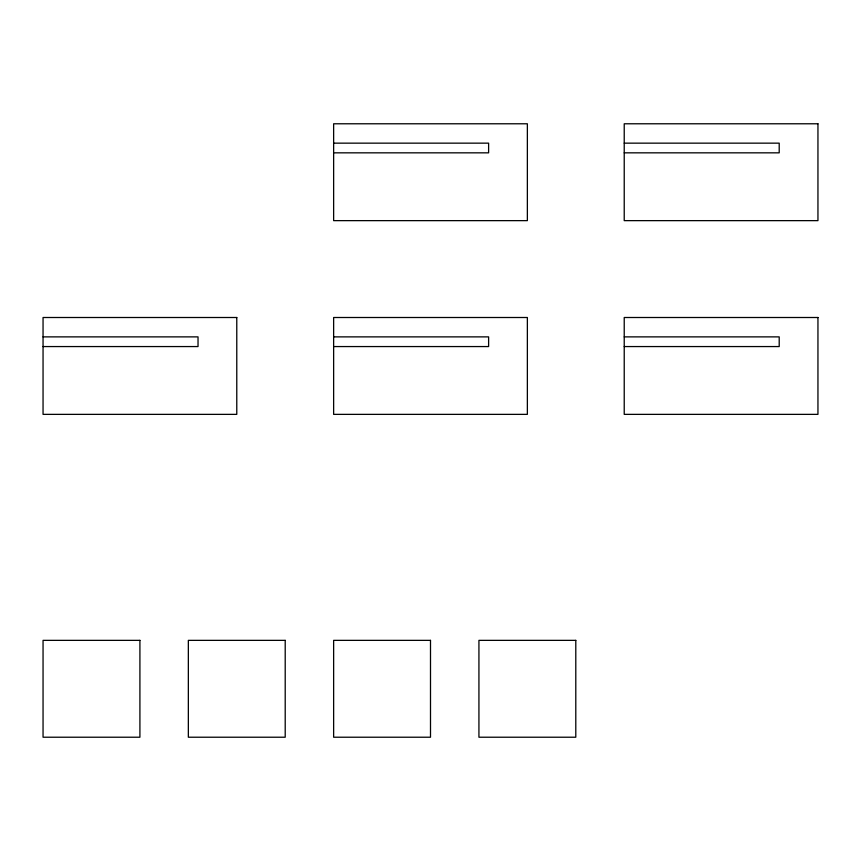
<?xml version="1.0" encoding="UTF-8"?>
<svg xmlns="http://www.w3.org/2000/svg" width="861" height="861" viewBox="0 0 861 861"><rect width="100%" height="100%" fill="white"/><g stroke="black" fill="none" stroke-linecap="round" stroke-linejoin="round"><path stroke-width="1.29" d="M333.637 143.152L488.617 143.152L488.617 152.838L333.637 152.838L333.637 123.78L527.362 123.78L527.362 220.642L333.637 220.642L333.637 153.376M624.225 143.152L779.205 143.152L779.205 152.838L624.225 152.838M43.05 336.877L198.03 336.877L198.03 346.563L43.05 346.563M333.637 336.877L488.617 336.877L488.617 346.563L333.637 346.563L333.637 317.505L527.362 317.505L527.362 414.367L333.637 414.367L333.637 347.101M624.225 336.877L779.205 336.877L779.205 346.563L624.225 346.563M817.95 123.78L624.225 123.78L624.225 220.642L817.95 220.642L817.95 123.78M236.775 317.505L43.05 317.505L43.05 414.367L236.775 414.367L236.775 317.505M817.95 317.505L624.225 317.505L624.225 414.367L817.95 414.367L817.95 317.505M139.912 640.358L43.05 640.358L43.05 737.22L139.912 737.22L139.912 640.358M285.206 640.358L188.344 640.358L188.344 737.22L285.206 737.22L285.206 640.358M430.5 640.358L333.637 640.358L333.637 737.22L430.5 737.22L430.5 640.358M575.794 640.358L478.931 640.358L478.931 737.22L575.794 737.22L575.794 640.358"/></g></svg>
